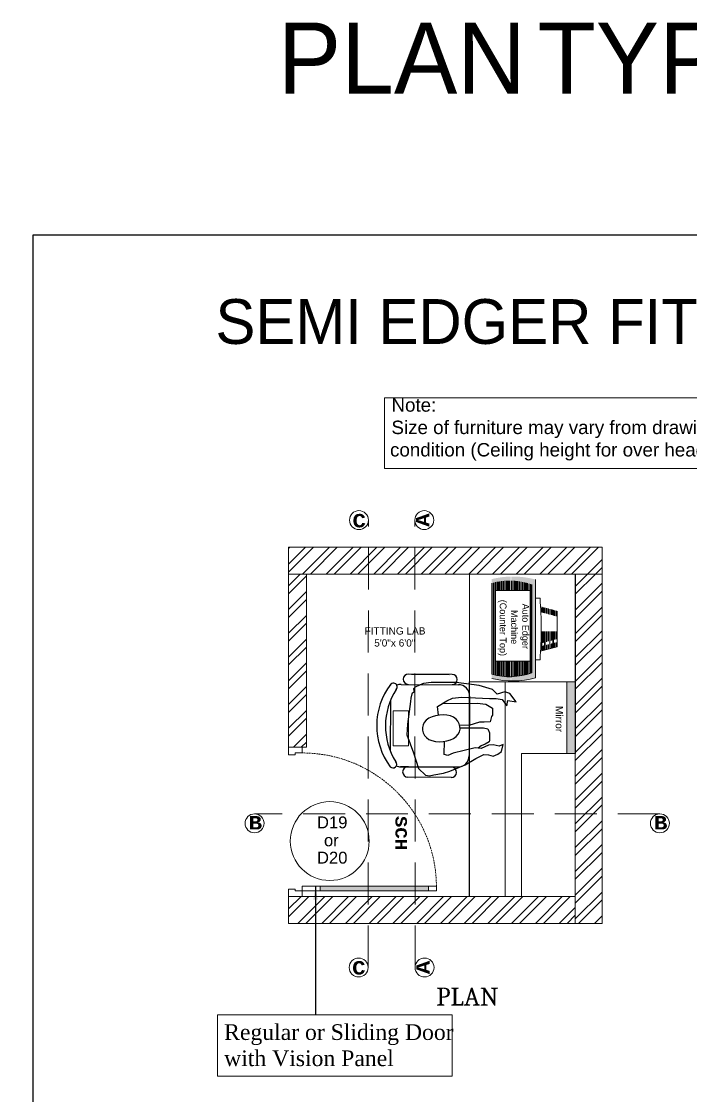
# Model space of a CAD drawing. Header units: millimetres. Extents: x 3459698 to 3471712, y -129464 to -118443.
# Drawn here: x 3462499 to 3466295, y -124536 to -118443 of the extents above; entities that cross this region are included whole.
import ezdxf
from ezdxf import colors
from ezdxf.entities.mleader import LeaderData, LeaderLine
from ezdxf.math import Vec2, Vec3

# ---------------------------------------------------------------- set-up
doc = ezdxf.new("R2010")
doc.units = ezdxf.units.MM
doc.header["$LTSCALE"] = 0.5
doc.header["$MEASUREMENT"] = 0
for name, pattern in [('( Hidden )', [0.375, 0.25, -0.125]), ('CNS_CENTER', [1.5, 0.45, -0.5, 0.05, -0.5]), ('HIDDEN', [0.375, 0.25, -0.125]), ('HIDDEN2', [0.1875, 0.125, -0.0625])]:
    doc.linetypes.add(name, pattern=pattern)
for name, color, linetype, lineweight in [('Category name', 8, 'Continuous', 5), ('dim', 44, 'Continuous', 9), ('glass1', 4, 'Continuous', 0), ('hatch', 252, 'Continuous', 9), ('SECTION', 1, 'Continuous', 40), ('TEXT', 7, 'Continuous', 30)]:
    doc.layers.add(name, color=color, linetype=linetype, lineweight=lineweight)
for name, color, linetype in [('CENTER', 7, 'CNS_CENTER'), ('door', 1, 'Continuous'), ('freecads.com', 7, 'Continuous'), ('Furniture', 252, 'Continuous'), ('PARTITION', 7, 'Continuous')]:
    doc.layers.add(name, color=color, linetype=linetype)
doc.styles.add('ARIAL', font='eurr____.ttf', dxfattribs={"height": 6})
doc.styles.add('style1', font='arial.ttf')
doc.styles.add('style2', font='courbd.ttf', dxfattribs={"height": 2})
doc.styles.add('TITAN', font='Cambria Math.ttf')
doc.dimstyles.new('EYE+', dxfattribs={"dimtxt": 2, "dimasz": 3, "dimexe": 0, "dimexo": 0, "dimgap": 0.09, "dimtad": 0, "dimdec": 0, "dimzin": 0, "dimdsep": 46, "dimlunit": 4, "dimtxsty": 'ARIAL', "dimblk": 'OBLIQUE', "dimcen": 0.09, "dimclrd": 256, "dimclre": 256, "dimclrt": 7, "dimadec": 0, "dimazin": 0, "dimtfac": 1, "dimtdec": 0, "dimtofl": 0, "dimtmove": 0, "dimatfit": 2, "dimfxl": 1, "dimtolj": 1, "dimtzin": 0, "dimarcsym": 1})
pattern_1 = [(45, (-142367.8430740638, 2361981.242977939), (-2.651650426744869, 2.651650426744869), []), (45, (-142366.0753071156, 2361981.242977939), (-2.651650426744869, 2.651650426744869), [])]
pattern_2 = [(270, (-98712.71670418094, 2412197.037440206), (0.3590443774894876, -2e-16), []), (270, (-98712.67182363386, 2412197.037440206), (0.3590443774894876, -2e-16), []), (270, (-98712.62694308732, 2412197.037440206), (0.3590443774894876, -2e-16), [])]

# ---------------------------------------------------------------- blocks, each defined once
blk = doc.blocks.new('adfsaf')
at = {"layer": 'Furniture', "color": 252}
for p, q in [((-3.861397028726059, 11.52961297735419), (-13.64131278122659, 11.58889671837642)), ((-12.97014209229383, 11.58482822634505), (-4.532567717629717, 11.5336814693801)), ((-15.28524785549962, 9.297620694183934), (-2.476895104453433, 9.21997922090486)), ((-17.60760662524262, 5.813899718217726), (-17.67679530536407, -5.600013279978156)), ((-17.60760662524262, 5.813899718217726), (-17.67679530536407, -5.600013279978156)), ((0.0404438318219036, 6.67193502396185), (-0.0404438318510074, -6.67193502396185)), ((0.0404438318510074, 6.67193502396185), (-0.0404438318510074, -6.67193502396185)), ((-13.62484388158191, -9.122373950254769), (-15.39684077986749, -9.111632487054521)), ((-13.62484388158191, -9.122373950254769), (-15.39684077986749, -9.111632487054521)), ((-15.39684077986749, -9.111632487054521), (-13.62484388158191, -9.122373950254769)), ((-2.588488028792198, -9.18927396033723), (-15.39684077986749, -9.111632487054521)), ((-15.39684077986749, -9.111632487054521), (-2.588488028763094, -9.18927396033723)), ((-4.000888184062205, -11.48195349919297), (-13.78080393665004, -11.42266975817074))]:
    blk.add_line(p, q, dxfattribs=at)
for centre, radius, start, end in [((-13.64828733896138, 10.43831839448467), 1.150599462765503, 89.65268959062006, 269.65268959062), ((-3.868371586489956, 10.37903465346608), 1.150599462765503, 269.65268959062, 89.65268959062006), ((-16.97690674825571, 8.744361703676987), 0.8325938678847993, 317.0582686604896, 149.1630386569815), ((-15.30060048581799, 6.764929127644791), 2.532738098360226, 89.65268959062006, 111.6163609337011), ((-2.492247734771808, 6.687287654245665), 2.532738098360226, 359.6526895905143, 89.65268959062006), ((-2.572163597738835, -6.600120666760631), 2.532738098360228, 268.3751928076, 358.3751927920596), ((-17.08166812933632, -8.537905964727543), 0.8325938678847993, 222.2471126442786, 42.2471105011796), ((-15.38148814952001, -6.578940920395325), 2.532738098360226, 247.6890182213851, 269.65268959062), ((-13.77382937882794, -10.27209143428445), 1.150599462765503, 89.65268959062006, 269.65268959062), ((-4.053069150308147, -10.33073059228991), 1.150599462765503, 268.3751928076, 88.37519280759999)]:
    blk.add_arc(centre, radius, start, end, dxfattribs=at)
for centre, major_axis, ratio, start_param, end_param in [((-5.369365511171054, 0.0325479362272745), (2.339e-12, 15.34132617017659), 0.9999999999999531, 0.9212335078167265, 2.208235725403224), ((-3.699946722364984, 0.0224282794370083), (-15.06532924968809, 2.2986e-12), 0.9999999999999278, -0.5719715864615847, 0.5598481660915584)]:
    blk.add_ellipse(centre, major_axis=major_axis, ratio=ratio, start_param=start_param, end_param=end_param, dxfattribs=at)
blk = doc.blocks.new('_Oblique')
at = {"color": 0, "linetype": 'ByBlock', "lineweight": -2}
blk.add_line((-0.5, -0.5), (0.5, 0.5), dxfattribs=at)
blk = doc.blocks.new('mAN')
at = {"layer": 'freecads.com'}
for p, q in [((-2.078018539323238, 26.80516360932961), (-7.925841483840486, 24.58306754007935)), ((1.485544227121863, 26.52320696553216), (-2.078018539323238, 26.80516360932961)), ((8.96298379136715, 25.52260837703943), (1.485544227121863, 26.52320696553216)), ((10.09217512558098, 25.46076483093202), (8.96298379136715, 25.52260837703943)), ((11.4805903173401, 25.15275993524119), (10.09217512558098, 25.46076483093202)), ((12.17254499066621, 24.3695407519117), (11.4805903173401, 25.15275993524119)), ((-13.2036800077185, 22.86401103436947), (-15.38990652767825, 20.63086679298431)), ((-7.925841483840486, 24.58306754007935), (-13.2036800077185, 22.86401103436947)), ((-1.402319505054038, 21.37044036854058), (-2.218767760146874, 20.93696676427498)), ((-0.5263993338739965, 21.59774295846), (-1.402319505054038, 21.37044036854058)), ((0.3717740083520766, 21.61376972217113), (-0.5263993338739965, 21.59774295846)), ((1.254981776553904, 21.41341584781185), (0.3717740083520766, 21.61376972217113)), ((2.086005225690314, 20.99157652398571), (1.254981776553904, 21.41341584781185)), ((13.15049934908165, 24.60529702296481), (12.17254499066621, 24.3695407519117)), ((13.77788228806457, 23.97415146883577), (13.15049934908165, 24.60529702296481)), ((14.35908614861546, 22.6053516222164), (13.77788228806457, 23.97415146883577)), ((14.81111741473432, 21.54076762730256), (14.35908614861546, 22.6053516222164)), ((14.94029000913724, 21.2365517760627), (14.81111741473432, 21.54076762730256)), ((-15.38990652767825, 20.63086679298431), (-15.58437296416378, 19.24344053817913)), ((-15.58437296416378, 19.24344053817913), (-15.24238181984401, 17.82277924474328)), ((-15.24238181984401, 17.82277924474328), (-14.68585683708079, 14.66639876877889)), ((-3.94622391834855, 18.45852033514529), (-4.202509436261607, 17.30707729002461)), ((-3.524373542022658, 19.47192575689405), (-3.94622391834855, 18.45852033514529)), ((-2.938525354169541, 20.30242695612833), (-3.524373542022658, 19.47192575689405)), ((-2.218767760146874, 20.93696676427498), (-2.938525354169541, 20.30242695612833)), ((2.827625610778341, 20.34314693836495), (2.086005225690314, 20.99157652398571)), ((3.447900095459772, 19.47267624177039), (2.827625610778341, 20.34314693836495)), ((3.935989478253759, 18.42332942923531), (3.447900095459772, 19.47267624177039)), ((4.286330466449726, 17.2479254566133), (3.935989478253759, 18.42332942923531)), ((15.30006591891288, 18.69670284679159), (14.94029000913724, 21.2365517760627)), ((15.22616129176458, 10.40807359153405), (15.30006591891288, 18.69670284679159)), ((-14.68585683708079, 14.66639876877889), (-14.06211712266667, 12.58247395884245)), ((-8.851390529918717, 13.22911844868213), (-8.563051878823899, 14.3954651793465)), ((-8.563051878823899, 14.3954651793465), (-4.150994104362325, 14.2606843970716)), ((-4.202509436261607, 17.30707729002461), (-4.298793388530611, 16.0704155783169)), ((-4.298793388530611, 16.0704155783169), (-4.24063906786614, 14.8013541563414)), ((-4.24063906786614, 14.8013541563414), (-4.033609767066081, 13.55271198088303)), ((4.493359767249785, 15.99928328115493), (4.286330466449726, 17.2479254566133)), ((4.449221303570084, 16.26549268746748), (7.389210966211976, 16.59428889583796)), ((4.455230135645251, 13.49356014747172), (4.551514087885152, 14.73022185917943)), ((4.551514087885152, 14.73022185917943), (4.493359767249785, 15.99928328115493)), ((7.389210966211976, 16.59428889583796), (9.201973802119028, 13.59436144167557)), ((8.295592384180054, 15.0943251689896), (8.45848321984522, 3.534071938600391)), ((-14.06211712266667, 12.58247395884245), (-11.90273580368375, 7.496890364680439)), ((-8.10032543586567, 11.46027647191658), (-8.851390529918717, 13.22911844868213)), ((-6.296394699078518, 4.135934131685644), (-8.10032543586567, 11.46027647191658)), ((-4.033609767066081, 13.55271198088303), (-3.683268778899218, 12.37730800826102)), ((-3.683268778899218, 12.37730800826102), (-3.195179396105231, 11.32796119526028)), ((-3.195179396105231, 11.32796119526028), (-2.5749049114238, 10.45749049866572)), ((3.191246053524082, 10.49821048090234), (3.777094241406302, 11.32871168060228)), ((3.777094241406302, 11.32871168060228), (4.198944617732195, 12.34211710235104)), ((4.198944617732195, 12.34211710235104), (4.455230135645251, 13.49356014747172)), ((9.201973802119028, 13.59436144167557), (10.04149372575921, 11.61719848634675)), ((10.04149372575921, 11.61719848634675), (10.37816553344601, 8.708556708414108)), ((-11.90273580368375, 7.496890364680439), (-9.86414803477237, 3.925971373450011)), ((-2.5749049114238, 10.45749049866572), (-1.833284526335773, 9.80906091351062)), ((-1.833284526335773, 9.80906091351062), (-1.00226107717026, 9.387221589684486)), ((-1.00226107717026, 9.387221589684486), (-0.1190533089684322, 9.186867715325207)), ((-0.1190533089684322, 9.186867715325207), (0.7791200332285371, 9.202894478570668)), ((0.3300333621155005, 9.194881096947938), (0.307581713743275, 1.382899530697613)), ((0.7791200332285371, 9.202894478570668), (1.655040204408578, 9.430197068490086)), ((1.076535998116014, 6.299861719831824), (1.217080118804005, 9.31654577376321)), ((1.655040204408578, 9.430197068490086), (2.471488459501415, 9.86367067322135)), ((2.471488459501415, 9.86367067322135), (3.191246053524082, 10.49821048090234)), ((10.37816553344601, 8.708556708414108), (10.01829034689581, -0.5991165954619646)), ((14.30818634675233, 2.837992983404546), (15.22616129176458, 10.40807359153405)), ((-9.86414803477237, 3.925971373450011), (-8.516177184617845, 1.366583882365375)), ((-6.524417101143626, 2.212301868479698), (-6.296394699078518, 4.135934131685644)), ((-6.410405900125624, 3.174118000082671), (-6.296394699107622, 4.135934131685644)), ((2.153065042104572, 2.765794421546161), (1.076535998116014, 6.299861719831824)), ((-8.516177184617845, 1.366583882365375), (-8.616742280777544, -0.2419904912821948)), ((-5.491677111800527, -0.2199158691801131), (-6.524417101143626, 2.212301868479698)), ((-5.690254750224994, 2.151172407902777), (-6.410405900125624, 3.174118000082671)), ((-5.075091322738444, 0.9219330204650759), (-5.690254750224994, 2.151172407902777)), ((-4.306137038365704, -0.460966510232538), (-5.075091322738444, 0.9219330204650759)), ((0, 0), (-1.384117711888393, -0.614622013643384)), ((0.307581713743275, 1.382899530697613), (0, 0)), ((2.153065042104572, 1.229244027286767), (2.153065042104572, 2.765794421546161)), ((2.306855898990761, -0.76827751705423), (2.153065042104572, 1.229244027286767)), ((8.150901506072842, 0.614622013643384), (6.766783794213552, -1.536550393793731)), ((8.45848321984522, 3.534071938600391), (8.150901506072842, 0.614622013643384)), ((12.92436699965037, -1.519229994621127), (14.30818634675233, 2.837992983404546)), ((-8.616742280777544, -0.2419904912821948), (-9.032538237748668, -1.723395111504942)), ((-9.032538237748668, -1.723395111504942), (-8.375345358304912, -3.271157563664019)), ((-8.375345358304912, -3.271157563664019), (-7.590797973505686, -4.503905776888132)), ((-5.820264609996229, -3.752122505567967), (-5.371015487995464, -1.734555527567863)), ((-5.371015487995464, -1.734555527567863), (-5.491677111800527, -0.2199158691801131)), ((-3.84476446773624, -0.614622013643384), (-4.306137038365704, -0.460966510232538)), ((-3.383391897106776, -0.614622013643384), (-3.84476446773624, -0.614622013643384)), ((-2.614437612734036, -0.614622013643384), (-3.383391897106776, -0.614622013643384)), ((-1.384117711888393, -0.614622013643384), (-2.614437612734036, -0.614622013643384)), ((3.998555324593326, -1.229239386972039), (2.306855898990761, -0.76827751705423)), ((4.45992789522279, -1.536550393793731), (3.998555324593326, -1.229239386972039)), ((4.921300465852255, -1.536550393793731), (4.45992789522279, -1.536550393793731)), ((6.766783794213552, -1.536550393793731), (4.921300465852255, -1.536550393793731)), ((10.03217715767096, -2.747277985792607), (9.612322557688456, -4.720626952592283)), ((10.01829034689581, -0.5991165954619646), (10.03217715767096, -2.747277985792607)), ((11.42059234945918, -3.055282881949096), (12.92436699965037, -1.519229994621127)), ((12.1493323345785, -5.617957906797528), (11.42059234945918, -3.055282881949096)), ((-7.590797973505686, -4.503905776888132), (-5.256973070907406, -5.078736839350312)), ((-5.256973070907406, -5.078736839350312), (-5.820264609996229, -3.752122505567967)), ((9.612322557688456, -4.720626952592283), (7.587336261378368, -6.298499336000531)), ((7.587336261378368, -6.298499336000531), (9.344818329031114, -6.62928667711094)), ((9.344818329031114, -6.62928667711094), (8.878887451137416, -9.3402462862432)), ((11.60043706643046, -7.28711596596986), (12.1493323345785, -5.617957906797528)), ((8.878887451137416, -9.3402462862432), (11.60043706643046, -7.28711596596986))]:
    blk.add_line(p, q, dxfattribs=at)
blk = doc.blocks.new('WTW')
at = {"layer": 'door', "lineweight": 0, "ltscale": 2, "true_color": 0x7aafdf}
h = blk.add_hatch(color=143, dxfattribs=at)
h.dxf.hatch_style = 1
h.paths.add_polyline_path([(-109258.462606929, 2362815.06999527), (-109258.462606929, 2362814.003340089), (-109234.2703759398, 2362814.003340089), (-109234.2703759398, 2362815.06999527)])
at = {"layer": 'glass1', "lineweight": 0, "ltscale": 2}
h = blk.add_hatch(color=4, dxfattribs=at)
h.dxf.hatch_style = 1
h.paths.add_polyline_path([(-109201.4419915509, 2362860.717653345), (-109203.349723633, 2362860.717653345), (-109203.349723633, 2362844.717653361), (-109201.4419915509, 2362844.717653361)])
at = {"layer": 'hatch', "lineweight": 0, "ltscale": 0.5}
h = blk.add_hatch(dxfattribs=at)
h.set_pattern_fill('ANSI32,_O', color=256, scale=9.9999999898)
h.set_pattern_definition(pattern_1)
h.paths.add_polyline_path([(-109201.4990835157, 2362890.736686983), (-109201.4990835157, 2362884.736686989), (-109195.4990835218, 2362884.736686989), (-109195.4990835218, 2362890.736686983)])
h.paths.add_polyline_path([(-109265.4990834504, 2362890.736686983), (-109265.4990834504, 2362884.736686989), (-109201.4990835157, 2362884.736686989), (-109201.4990835157, 2362890.736686983)])
h = blk.add_hatch(dxfattribs=at)
h.set_pattern_fill('ANSI32,_O', color=8, scale=9.9999999898)
h.set_pattern_definition([(45, (-149819.8406066476, 2363502.923278558), (-2.651650426744869, 2.651650426744869), []), (45, (-149818.0728396994, 2363502.923278558), (-2.651650426744869, 2.651650426744869), [])])
h.paths.add_polyline_path([(-109265.4990834504, 2362846.06998447), (-109261.4990834545, 2362846.06998447), (-109261.4990834545, 2362884.736686989), (-109265.4990834504, 2362884.736686989)])
h = blk.add_hatch(dxfattribs=at)
h.set_pattern_fill('ANSI32,_O', color=256, scale=9.9999999898)
h.set_pattern_definition(pattern_1)
h.paths.add_polyline_path([(-109201.4990835157, 2362806.736687069), (-109195.4990835218, 2362806.736687069), (-109195.4990835218, 2362884.736686989), (-109201.4990835157, 2362884.736686989)])
h = blk.add_hatch(dxfattribs=at)
h.set_pattern_fill('ANSI32,_O', color=256, scale=9.9999999898)
h.set_pattern_definition([(45, (-142370.8430740608, 2362023.242977896), (-2.651650426744869, 2.651650426744869), []), (45, (-142369.0753071126, 2362023.242977896), (-2.651650426744869, 2.651650426744869), [])])
h.paths.add_polyline_path([(-109265.4990834504, 2362806.736687069), (-109259.4990834565, 2362806.736687069), (-109201.4990835157, 2362806.736687069), (-109201.4990835157, 2362812.736687062), (-109265.4990834504, 2362812.736687062)])
at = {"layer": 'PARTITION', "lineweight": 0, "true_color": 0x7aafdf}
h = blk.add_hatch(color=143, dxfattribs=at)
h.dxf.hatch_style = 1
h.set_gradient(color1=(39, 118, 187), color2=(132, 132, 132), tint=1, name='INVSPHERICAL')
h.paths.add_polyline_path([(-109211.2254271107, 2362862.690773058, -0.0807412334132613), (-109215.7973448879, 2362861.829088462), (-109215.7979907913, 2362860.886853466, 0.0699188693572115), (-109210.3829827057, 2362861.547240816), (-109210.3829827051, 2362883.534321413, 0.0697140512220961), (-109215.7820130282, 2362884.19499395), (-109215.7826593856, 2362883.252096829, -0.0804862921000327), (-109211.2254271101, 2362882.39078917)])
h.paths.add_polyline_path([(-109215.9060344398, 2362883.254800748), (-109215.9050613049, 2362884.192461375, 0.0546979515675231), (-109220.1429479475, 2362883.625451061), (-109220.1429479475, 2362882.699854061, -0.0740824741881792)])
h.paths.add_polyline_path([(-109220.1429479475, 2362862.381708168), (-109220.1429479475, 2362861.831937915), (-109220.1429479475, 2362861.456111168, 0.0543884766305405), (-109215.9292457014, 2362860.889689516), (-109215.9282735662, 2362861.826385823, -0.0736968719010311)])
at = {"layer": 'PARTITION', "lineweight": 0}
h = blk.add_hatch(dxfattribs=at)
h.set_pattern_fill('PLAST', color=252, scale=1.436177509957951, angle=-90.00000000000003)
h.set_pattern_definition(pattern_2)
edge = h.paths.add_edge_path()
edge.add_line((-109219.3042365726, 2362881.091561389), (-109215.9082795224, 2362881.091561389))
edge.add_line((-109215.9082795223, 2362881.091561389), (-109215.9060344401, 2362883.254800749))
edge.add_arc((-109216.1620364534, 2362868.757835988), 14.49922495458019, 88.98831853794186, 105.935812391698)
edge.add_line((-109220.1429479475, 2362882.699854061), (-109220.1429479475, 2362862.381708167))
edge.add_arc((-109216.1620364534, 2362876.323726242), 14.49922495457231, 254.0641876083082, 270.9237878002694)
edge.add_line((-109215.9282735662, 2362861.826385823), (-109215.9246708103, 2362865.29780581))
edge.add_line((-109215.9246708108, 2362865.29780581), (-109219.3042365729, 2362865.29780581))
edge.add_line((-109219.3042365726, 2362865.29780581), (-109219.3042365726, 2362881.091561389))
edge = h.paths.add_edge_path()
edge.add_line((-109215.7841404356, 2362881.091561389), (-109211.536104808, 2362881.091561389))
edge.add_line((-109211.5361048076, 2362881.091561389), (-109211.5361048076, 2362865.29780581))
edge.add_line((-109211.5361048076, 2362865.29780581), (-109215.794967077, 2362865.29780581))
edge.add_line((-109215.7949670771, 2362865.29780581), (-109215.7973448878, 2362861.829088462))
edge.add_arc((-109216.1620364534, 2362876.323726242), 14.49922495457277, -88.55871665971253, -70.09424371736645)
edge.add_line((-109211.2254271107, 2362862.690773058), (-109211.2254271103, 2362882.39078917))
edge.add_arc((-109216.1620364534, 2362868.757835988), 14.49922495462041, 70.09424371566573, 88.50066566214358)
edge.add_line((-109215.7826593856, 2362883.252096829), (-109215.7841404357, 2362881.09156139))
h = blk.add_hatch(dxfattribs=at)
h.set_pattern_fill('PLAST', color=252, scale=1.436177509957951, angle=-90.00000000000003)
h.set_pattern_definition(pattern_2)
h.paths.add_polyline_path([(-109209.2365371278, 2362877.47811183, -0.0034215892599868), (-109209.1765506871, 2362876.28765948), (-109209.1086807865, 2362876.26194163), (-109205.5, 2362875.295289445), (-109205.5, 2362876.477210948)])
h.paths.add_polyline_path([(-109209.0962242681, 2362871.898734342, -0.0125722521996676), (-109209.2365371278, 2362867.521888168), (-109205.5, 2362868.52278905), (-109205.5, 2362871.898734342)])
h.paths.add_polyline_path([(-109206.5530239579, 2362870.010984229), (-109206.5516841946, 2362869.260912118), (-109207.1566474118, 2362869.098861482), (-109207.1582380684, 2362869.848866388)], flags=16)
h.paths.add_polyline_path([(-109207.4584387306, 2362869.768452063), (-109207.4570989673, 2362869.018379952), (-109208.0620621844, 2362868.856329316), (-109208.0636528411, 2362869.606334221)], flags=16)
h.paths.add_polyline_path([(-109206.2528232963, 2362870.091398553), (-109205.6476091852, 2362870.253516395), (-109205.6462694225, 2362869.503444284), (-109206.2512326397, 2362869.341393648)], flags=16)
h.paths.add_polyline_path([(-109208.3638535032, 2362869.525919897), (-109208.36251374, 2362868.775847785), (-109208.9674769566, 2362868.61379715), (-109208.9690676137, 2362869.363802055)], flags=16)
blk.add_line((-109225.1162340961, 2362812.736687062), (-109225.1162340961, 2362860.719284421))
at = {"lineweight": 0}
for points in [[(-109103.6721691619, 2362924.118088071), (-109244.1160051512, 2362924.118088071), (-109244.1160051512, 2362908.291587114), (-109103.6721691619, 2362908.291587114)], [(-109265.4990834504, 2362890.736686983), (-109265.4990834504, 2362884.736686989), (-109195.4990835218, 2362884.736686989), (-109195.4990835218, 2362890.736686983)], [(-109225.1162340961, 2362884.736686989), (-109201.4419915509, 2362884.736686989), (-109201.4419915509, 2362860.719284421), (-109225.1162340961, 2362860.719284421)], [(-109238.7340744475, 2362854.242172493), (-109238.7340744475, 2362846.373957689), (-109242.1752110516, 2362846.373957689), (-109242.1752110516, 2362854.242172493)], [(-109265.4990834504, 2362806.736687069), (-109259.4990834565, 2362806.736687069), (-109259.4990834565, 2362806.736687069), (-109201.4990835157, 2362806.736687069), (-109201.4990835157, 2362812.736687062), (-109265.4990834504, 2362812.736687062)], [(-109281.3697957296, 2362786.359764462), (-109229.011347883, 2362786.359764462), (-109229.011347883, 2362772.655494405), (-109281.3697957296, 2362772.655494405)]]:
    blk.add_lwpolyline(points, close=True, dxfattribs=at)
blk.add_lwpolyline([(-109201.4990835157, 2362860.719284421), (-109201.4990835157, 2362860.719284421), (-109201.4990835157, 2362884.736686989), (-109225.1162340961, 2362884.736686989), (-109225.1162340961, 2362860.719284421)], dxfattribs=at)
at = {"lineweight": 0, "ltscale": 4}
blk.add_lwpolyline([(-109201.4990835157, 2362806.736687069), (-109195.4990835218, 2362806.736687069), (-109195.4990835218, 2362884.736686989), (-109201.4990835157, 2362884.736686989)], close=True, dxfattribs=at)
at = {"color": 8, "lineweight": 0}
blk.add_lwpolyline([(-109211.5361048076, 2362881.09156139), (-109211.5361048076, 2362865.29780581), (-109219.3042365726, 2362865.29780581), (-109219.3042365726, 2362881.09156139)], close=True, dxfattribs=at)
at = {"linetype": '( Hidden )', "lineweight": 0, "ltscale": 0.6}
for points in [[(-109217.1162341042, 2362812.736687062), (-109217.1162341042, 2362860.719284421), (-109201.4419915509, 2362860.719284421)], [(-109213.4990835035, 2362812.736687062), (-109213.4990835035, 2362844.719284438), (-109201.4990835157, 2362844.719284438)]]:
    blk.add_lwpolyline(points, dxfattribs=at)
at = {"lineweight": 0, "ltscale": 2}
blk.add_lwpolyline([(-109201.4419915509, 2362860.717653345), (-109203.349723633, 2362860.717653345), (-109203.349723633, 2362844.717653361), (-109201.4419915509, 2362844.717653361), (-109201.4419915509, 2362860.717653345)], dxfattribs=at)
at = {"lineweight": 0}
for centre in [(-109249.7985782816, 2362896.792744811), (-109235.2037082201, 2362896.792744811), (-109273.1004853906, 2362829.095765187), (-109182.5945025623, 2362829.095765187), (-109249.8653413184, 2362796.898616057), (-109235.1369451833, 2362796.898616057)]:
    blk.add_circle(centre, 2.114491323948271, dxfattribs=at)
at = {"color": 1, "lineweight": 0}
blk.add_circle((-109256.3223795334, 2362825.133851222), 8.799958375146916, dxfattribs=at)
at = {"layer": 'Category name', "color": 152, "lineweight": 0, "true_color": 0x2776bb}
for p, q in [((-109211.2254271101, 2362882.390789172), (-109211.2254271107, 2362862.690773059)), ((-109210.3829827051, 2362883.534321414), (-109210.3829827057, 2362861.547240817)), ((-109205.5, 2362876.477210949), (-109205.5, 2362868.52278905)), ((-109209.2365371278, 2362867.521888169), (-109205.5, 2362868.52278905))]:
    blk.add_line(p, q, dxfattribs=at)
for points in [[(-109209.3651540127, 2362879.365239677), (-109210.3829827057, 2362879.365239677), (-109210.3829827057, 2362865.634760322), (-109209.3651540127, 2362865.634760322)], [(-109209.3651540127, 2362865.634760322), (-109210.3829827057, 2362865.634760322), (-109210.3829827057, 2362879.365239677), (-109209.3651540127, 2362879.365239677)], [(-109208.3638535032, 2362869.525919897), (-109208.36251374, 2362868.775847786), (-109208.9674769566, 2362868.613797151), (-109208.9690676137, 2362869.363802055), (-109208.3638535032, 2362869.525919897)]]:
    blk.add_lwpolyline(points, dxfattribs=at)
for centre, radius, start, end in [((-109296.1864764729, 2362872.5), 87.09232773055406, 355.4788467058136, 4.521153294186349), ((-109216.1620364534, 2362876.323726242), 14.49922495463436, 254.064187566886, 289.905756293589), ((-109215.4402063387, 2362880.484149375), 19.60056164052349, 256.1176547049424, 284.9522655658032)]:
    blk.add_arc(centre, radius, start, end, dxfattribs=at)
at = {"layer": 'Category name', "color": 146, "lineweight": 0, "true_color": 0x105689}
for centre, radius, start, end in [((-109216.1620364534, 2362876.323726242), 14.49922495459293, 254.064187566886, 289.905756293589), ((-109215.4402063387, 2362880.484149374), 19.60056163999777, 256.1176547049424, 284.9522655658032)]:
    blk.add_arc(centre, radius, start, end, dxfattribs=at)
at = {"layer": 'door', "lineweight": 0}
for points in [[(-109265.4990834504, 2362844.403335751), (-109265.4990834504, 2362846.06998447), (-109262.4990834534, 2362846.06998447), (-109262.4990834535, 2362844.803331444), (-109264.0657655516, 2362844.803331444), (-109264.0657655516, 2362844.403335751), (-109265.4990834504, 2362844.403335751)], [(-109265.4990834504, 2362814.403335782), (-109265.4990834504, 2362812.736687062), (-109262.4990834534, 2362812.736687062), (-109262.4990834535, 2362814.003340089), (-109264.0657655516, 2362814.003340089), (-109264.0657655516, 2362814.403335782), (-109265.4990834504, 2362814.403335782)]]:
    blk.add_lwpolyline(points, dxfattribs=at)
blk.add_lwpolyline([(-109232.4990834841, 2362814.003340089), (-109232.4990834841, 2362815.06999527), (-109262.4990834535, 2362815.06999527), (-109262.4990834535, 2362814.003340089)], close=True, dxfattribs=at)
at = {"layer": 'door', "color": 143, "lineweight": 0, "ltscale": 2, "true_color": 0x7aafdf}
blk.add_lwpolyline([(-109234.2703759398, 2362814.003340089), (-109234.2703759398, 2362815.06999527), (-109258.462606929, 2362815.06999527), (-109258.462606929, 2362814.003340089)], close=True, dxfattribs=at)
at = {"layer": 'door', "color": 7, "linetype": 'HIDDEN2', "lineweight": 0, "ltscale": 6}
blk.add_arc((-109262.428349425, 2362814.873504094), 29.92991093439493, 0.3761519985317159, 90.13540852628044, dxfattribs=at)
at = {"layer": 'hatch', "color": 8, "lineweight": 0, "ltscale": 0.5}
blk.add_lwpolyline([(-109265.4990834504, 2362846.06998447), (-109261.4990834545, 2362846.06998447), (-109261.4990834545, 2362884.736686989), (-109265.4990834504, 2362884.736686989)], close=True, dxfattribs=at)
at = {"layer": 'SECTION', "color": 0, "linetype": 'HIDDEN', "lineweight": 0, "ltscale": 75}
for p, q in [((-109247.7508499945, 2362796.898616057), (-109247.6840869577, 2362896.792744811)), ((-109237.2514365073, 2362796.898616057), (-109237.318199544, 2362896.792744811)), ((-109182.5945025623, 2362831.210256511), (-109273.1004853906, 2362831.210256511))]:
    blk.add_line(p, q, dxfattribs=at)
at = {"color": 7, "xscale": 0.6755993090807021, "yscale": 0.6755993090807021, "zscale": 0.6755993090807021, "rotation": 90}
blk.add_blockref('mAN', (-109221.0212603067, 2362850.224980894), dxfattribs=at)
at = {"layer": 'dim', "lineweight": 0}
blk.add_blockref('adfsaf', (-109225.116234096, 2362850.828065783), dxfattribs=at)
at = {"layer": 'CENTER', "linetype": 'ByBlock', "lineweight": 0, "insert": (-109232.5719372852, 2362792.399617146), "char_height": 3.999999995919999, "width": 44.23529195199607, "attachment_point": 1, "style": 'TITAN'}
blk.add_mtext('{\\C256;PLAN}', dxfattribs=at)
at = {"layer": 'CENTER', "lineweight": 0, "insert": (-109279.9017981722, 2362784.225149662), "char_height": 3.499999996429999, "width": 57.78931584100369, "attachment_point": 1, "style": 'style2'}
blk.add_mtext('{\\fTimes New Roman|b0|i0|c0|p18;Regular or Sliding Door with Vision Panel}', dxfattribs=at)
at = {"layer": 'Defpoints', "ltscale": 35, "insert": (-109281.8442754903, 2362946.142982124), "char_height": 10, "attachment_point": 1, "style": 'ARIAL'}
blk.add_mtext_dynamic_manual_height_columns('SEMI EDGER FITTING LAB - WET', width=263.8627675258319, gutter_width=12.5, heights=[0], dxfattribs=at)
at = {"layer": 'TEXT', "lineweight": 0, "ltscale": 0.05, "attachment_point": 1, "style": 'style1'}
for s, insert, char_height, width in [('\\pi-9,l12,t12;{\\C1;        Note: \\P        Size of furniture may vary from drawing to drawing accordingly to the site condition (Ceiling height for over head storage, counter table, etc). }', (-109254.852891277, 2362924.008123172), 2.999999996939999, 161.2899135308868), ('\\pi19.98415;FITTING LAB\\P\\pi22.13462;5\'0"x 6\'0"', (-109268.5251957172, 2362872.85258858), 1.607643279753611, 53.26590953119814), ('\\pi40.88111;D19', (-109300.0643429222, 2362830.632452375), 2.65985707885032, 88.12882081009418), ('\\pi42.44872;or', (-109300.0643429222, 2362826.636720109), 2.65985707885032, 88.12882081009418), ('\\pi40.88837;D20', (-109300.0643429222, 2362822.760802328), 2.65985707885032, 88.12882081009418)]:
    blk.add_mtext(s, dxfattribs=dict(at, insert=insert, char_height=char_height, width=width))
at = {"layer": 'TEXT', "color": 1, "lineweight": 0, "char_height": 2.999999996939999, "width": 30.2135640305218, "style": 'style2'}
for s, insert, attachment_point in [('C', (-109251.2447061006, 2362895.132971895), 7), ('B', (-109274.4286514853, 2362830.718632958), 1), ('B', (-109183.922668657, 2362830.718632958), 1), ('C', (-109251.3206587295, 2362795.291088388), 7)]:
    blk.add_mtext(s, dxfattribs=dict(at, insert=insert, attachment_point=attachment_point))
at = {"layer": 'TEXT', "color": 1, "lineweight": 0, "char_height": 2.999999996939999, "width": 30.2135640305218, "attachment_point": 1, "rotation": 89.99999999999989, "style": 'style2'}
for insert in [(-109237.0646454611, 2362895.308087895), (-109236.9978824243, 2362795.413959141)]:
    blk.add_mtext('A', dxfattribs=dict(at, insert=insert))
at = {"layer": 'TEXT', "color": 7, "lineweight": 0, "insert": (-109211.8093430812, 2362900.226828882), "char_height": 1.510459748394338, "width": 54.51970419176189, "attachment_point": 1, "rotation": 270, "style": 'ARIAL'}
blk.add_mtext('\\pi22.08747;Auto Edger\\P\\pi23.50366;Machine\\P\\pi21.20914;(Counter Top)', dxfattribs=at)
at = {"layer": 'TEXT', "lineweight": 0, "ltscale": 0.05, "insert": (-109204.2348787833, 2362867.544714465), "char_height": 1.607643279753611, "attachment_point": 1, "rotation": 270, "style": 'style1'}
blk.add_mtext_dynamic_manual_height_columns('\\pi12.24351;Mirror', width=30.21356406133964, gutter_width=1, heights=[0], dxfattribs=at)
at = {"layer": 'TEXT', "color": 7, "linetype": 'ByBlock', "lineweight": 0}
note = blk.add_mtext_dynamic_manual_height_columns('SCH\\P', width=23.15703361120434, gutter_width=0, heights=[2.196286990395854, 0], dxfattribs=dict(at, insert=(-109239.095272376, 2362853.909917648), char_height=2.547401405276707, attachment_point=1, rotation=270, style='style2'))
at = {"color": 1, "lineweight": 0}
blk.add_leader([(-109259.4914129521, 2362815.06999527), (-109259.4914129521, 2362786.359764462)], dimstyle='EYE+', override={"dimgap": 0.09, "dimtad": 0}, dxfattribs=at)
ml = blk.add_multileader_mtext('Standard')
ml.set_content('OHS without Shutter {\\fArial|b0|i0|c0|p34;\\H0.74419x;\\C7;(finish with Green laminate -107 WOOL SF)}', color=256, style='TITAN')
ml.set_leader_properties(color=252)
ml.build(insert=Vec2(0, 0))
ml.multileader.update_dxf_attribs({"text_right_attachment_type": 6, "dogleg_length": 0.36, "arrow_head_size": 1.800009215979196})
ctx = ml.context
ctx.base_point, ctx.char_height, ctx.arrow_head_size, ctx.landing_gap_size, ctx.plane_origin = Vec3(-109064.6975792004, 2362857.856606417), 1.800009215979196, 1.800009215979196, 0.0810004147190639, Vec3(-108980.6341531224, 2362858.974561179)
ctx.right_attachment, ctx.text_align_type = 6, 1
notes = []
notes.append((ctx, [(0, (1, 1, 0), (-109066.8060596973, 2362857.856606417), (1, 0), 2.108480496900604, [(1, [(-109094.8696380396, 2362862.708355788)], 0, []), (0, [(-109100.8477202666, 2362852.139902039)], 0, [])])]))
ctx.mtext.insert, ctx.mtext.width, ctx.mtext.alignment, ctx.mtext.flow_direction = Vec3(-109048.2741453636, 2362858.953522879), 35.58294923577879, 2, 5
for ctx, leaders in notes:
    for number, flags, end, landing, length, lines in leaders:
        leader = LeaderData()
        leader.index, (leader.has_last_leader_line, leader.has_dogleg_vector, leader.attachment_direction) = number, flags
        leader.last_leader_point, leader.dogleg_vector, leader.dogleg_length = Vec3(end), Vec3(landing), length
        for number, points, colour, breaks in lines:
            line = LeaderLine()
            line.index, line.vertices, line.color, line.breaks = number, Vec3.list(points), colors.encode_raw_color(colour), breaks
            leader.lines.append(line)
        ctx.leaders.append(leader)

msp = doc.modelspace()

# ---------------------------------------------------------------- linework, layer by layer
at = {"ltscale": 0.5}
msp.add_lwpolyline([(3462564.92279403, -119653), (3471462.92279403, -119653), (3471462.92279403, -129464), (3462564.92279403, -129464)], close=True, dxfattribs=at)

# ---------------------------------------------------------------- block references
at = {"color": 7, "xscale": 25.40526631099194, "yscale": 25.40526631099194, "zscale": 25.40526631099194}
msp.add_blockref('WTW', (6239933.806584166, -60151293.99279599), dxfattribs=at)

# ---------------------------------------------------------------- texts
at = {"layer": 'TEXT', "color": 0, "char_height": 402.9793743626728, "attachment_point": 3, "style": 'ARIAL'}
for s, insert in [('{\\fBahnschrift SemiLight|b0|i0|c0|p34;PLAN}', (3465360.781862687, -118449.0172974306, 888.9999999999945)), ('{\\fBahnschrift SemiLight|b0|i0|c0|p34;TYPICAL DRAWINGS}', (3470787.281862687, -118449.0172974306, 888.9999999999945))]:
    msp.add_mtext_dynamic_manual_height_columns(s, width=9512.281862686645, gutter_width=3170.985240886606, heights=[0], dxfattribs=dict(at, insert=insert))

doc.saveas('drawing.dxf')
